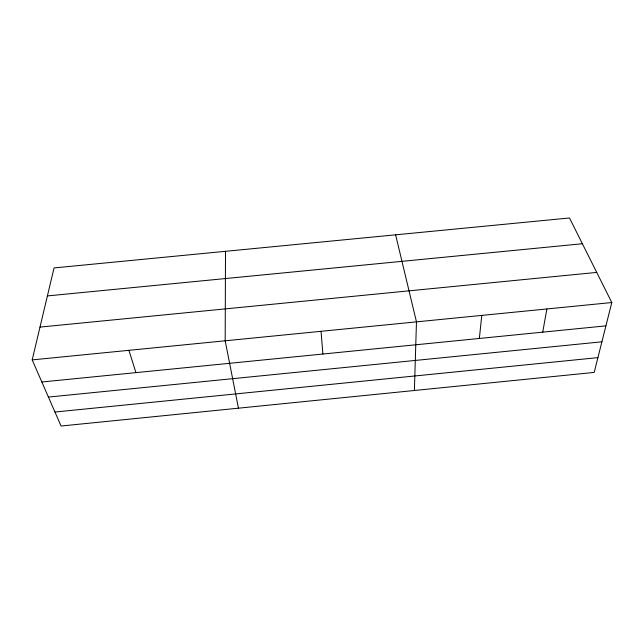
<?xml version="1.0" encoding="UTF-8"?>
<svg xmlns="http://www.w3.org/2000/svg" width="644" height="644" viewBox="0 0 644 644"><rect width="100%" height="100%" fill="white"/><g stroke="black" fill="none" stroke-linecap="round" stroke-linejoin="round"><path stroke-width="0.97" d="M225.505 251.313L225.183 340.797L238.441 408.183M414.39 390.497L416.467 321.863L395.617 234.835M479.345 338.462L481.776 315.399M542.723 332.151L546.885 308.959M32.2 359.891L54.056 267.928L569.497 217.978L611.8 302.535L594.187 372.417L61.059 426.022L32.2 359.891L611.8 302.535M48.429 397.074L601.899 341.811M54.957 412.031L597.914 357.629M39.992 327.096L596.722 272.404M41.844 381.989L605.915 325.864M47.398 295.926L582.385 243.746M128.905 350.32L135.932 372.626M321.034 331.306L322.894 354.023"/></g></svg>
